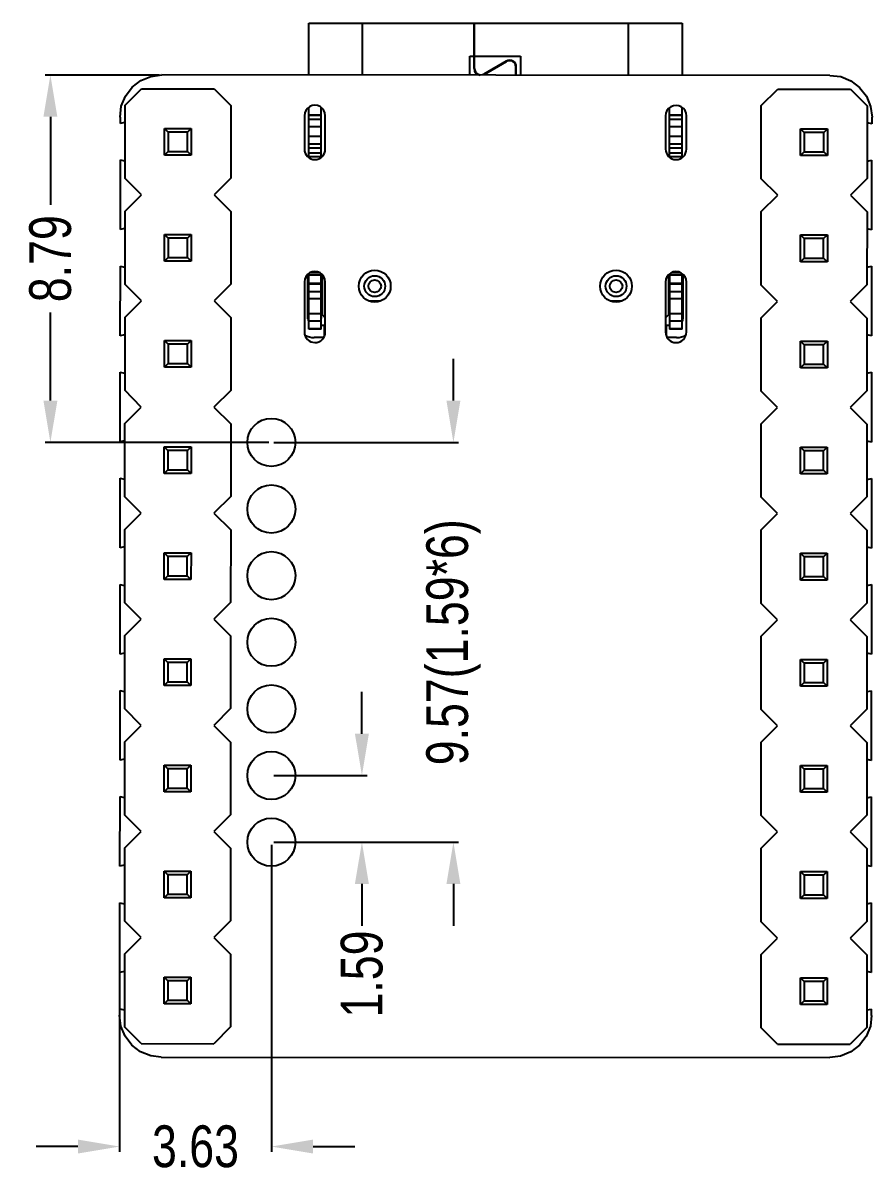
# Model space of a CAD drawing. Header units: inches. Extents: x -50 to 45.5, y -47 to 21.5.
# Drawn here: x 25.15 to 45.49, y -27.9 to -0.35 of the extents above; entities that cross this region are included whole.
import ezdxf

# ---------------------------------------------------------------- set-up
doc = ezdxf.new("R2010")
doc.units = ezdxf.units.IN
doc.header["$LTSCALE"] = 1.21
doc.header["$MEASUREMENT"] = 0
doc.header["$PDMODE"] = 3
doc.header["$PDSIZE"] = 0.3125
doc.layers.get('0').update_dxf_attribs({"linetype": 'CONTINUOUS'})
doc.layers.get('Defpoints').update_dxf_attribs({"linetype": 'CONTINUOUS'})
doc.layers.add('DIM', color=3, linetype='CONTINUOUS')
doc.styles.get("Standard").update_dxf_attribs({"font": 'txt', "width": 0.8})
doc.dimstyles.get("Standard").update_dxf_attribs({"dimtxt": 0.15625, "dimasz": 0.1875, "dimexe": 0.125, "dimexo": 0.0625, "dimgap": 0.09, "dimtad": 0, "dimtih": 1, "dimtoh": 1, "dimzin": 4, "dimdsep": 46, "dimtxsty": 'STANDARD', "dimblk": '_FILLED', "dimblk1": '_FILLED', "dimblk2": '_FILLED', "dimcen": 0.09, "dimazin": 1, "dimtp": 0.01, "dimtm": 0.01, "dimtfac": 1, "dimtofl": 0, "dimtmove": 0, "dimatfit": 3, "dimldrblk": '_FILLED', "dimfxl": 1, "dimtolj": 1, "dimtzin": 4, "dimarcsym": 0})

# ---------------------------------------------------------------- blocks, each defined once
blk = doc.blocks.new('_FILLED')
at = {"color": 0, "linetype": 'ByBlock'}
blk.add_solid([(0, 0), (-1, 0.167), (-1, -0.167)], dxfattribs=at)
blk = doc.blocks.new('*D93')
at = {"layer": 'Defpoints', "color": 0}
for p in [(31.102, -18.362), (33.271, -18.362), (31.102, -19.957)]:
    blk.add_point(p, dxfattribs=at)
at = {"layer": 'DIM', "color": 0, "lineweight": -2}
for p, q in [((33.271, -17.362), (33.271, -16.362)), ((31.165, -18.362), (33.396, -18.362)), ((31.165, -19.957), (33.396, -19.957)), ((33.271, -20.957), (33.271, -21.957))]:
    blk.add_line(p, q, dxfattribs=at)
for p, rotation in [((33.271, -18.362), 270), ((33.271, -19.957), 90)]:
    blk.add_blockref('_FILLED', p, dxfattribs=dict(at, rotation=rotation))
at = {"layer": 'DIM', "color": 0, "insert": (33.271, -23.113), "char_height": 1, "attachment_point": 5, "rotation": 90}
blk.add_mtext('\\A1;1.59', dxfattribs=at)
blk = doc.blocks.new('*D94')
at = {"layer": 'Defpoints', "color": 0}
for p in [(31.102, -10.389), (31.102, -19.957), (35.463, -19.957)]:
    blk.add_point(p, dxfattribs=at)
at = {"layer": 'DIM', "color": 0, "lineweight": -2}
for p, q in [((35.463, -9.389), (35.463, -8.389)), ((31.165, -10.389), (35.588, -10.389)), ((31.165, -19.957), (35.588, -19.957)), ((35.463, -20.957), (35.463, -21.957))]:
    blk.add_line(p, q, dxfattribs=at)
for p, rotation in [((35.463, -10.389), 270), ((35.463, -19.957), 90)]:
    blk.add_blockref('_FILLED', p, dxfattribs=dict(at, rotation=rotation))
at = {"layer": 'DIM', "color": 0, "insert": (35.463, -15.173), "char_height": 1, "attachment_point": 5, "rotation": 90}
blk.add_mtext('\\A1;9.57(1.59*6)', dxfattribs=at)
blk = doc.blocks.new('*D95')
at = {"layer": 'Defpoints', "color": 0}
for p in [(31.102, -19.957), (27.468, -22.243), (27.468, -27.244)]:
    blk.add_point(p, dxfattribs=at)
at = {"layer": 'DIM', "color": 0, "lineweight": -2}
for p, q in [((31.102, -20.019), (31.102, -27.369)), ((27.468, -22.305), (27.468, -27.369)), ((26.468, -27.244), (25.468, -27.244)), ((32.102, -27.244), (33.102, -27.244))]:
    blk.add_line(p, q, dxfattribs=at)
blk.add_blockref('_FILLED', (27.468, -27.244), dxfattribs=at)
at = {"layer": 'DIM', "color": 0, "lineweight": -2, "rotation": 180}
blk.add_blockref('_FILLED', (31.102, -27.244), dxfattribs=at)
at = {"layer": 'DIM', "color": 0, "insert": (29.285, -27.244), "char_height": 1, "attachment_point": 5}
blk.add_mtext('\\A1;3.63', dxfattribs=at)
blk = doc.blocks.new('*D96')
at = {"layer": 'Defpoints', "color": 0}
for p in [(25.81, -1.594), (28.48, -1.594), (31.102, -10.389)]:
    blk.add_point(p, dxfattribs=at)
at = {"layer": 'DIM', "color": 0, "lineweight": -2}
for p, q in [((28.418, -1.594), (25.685, -1.594)), ((25.81, -2.594), (25.81, -4.701)), ((25.81, -9.389), (25.81, -7.281)), ((31.04, -10.389), (25.685, -10.389))]:
    blk.add_line(p, q, dxfattribs=at)
for p, rotation in [((25.81, -1.594), 90), ((25.81, -10.389), 270)]:
    blk.add_blockref('_FILLED', p, dxfattribs=dict(at, rotation=rotation))
at = {"layer": 'DIM', "color": 0, "insert": (25.81, -5.991), "char_height": 1, "attachment_point": 5, "rotation": 90}
blk.add_mtext('\\A1;8.79', dxfattribs=at)

msp = doc.modelspace()

# ---------------------------------------------------------------- linework, layer by layer
at = {"color": 7, "linetype": 'Continuous'}
for p, q in [((31.999, -1.595), (31.999, -0.349)), ((31.999, -0.349), (40.939, -0.349)), ((33.279, -0.349), (33.279, -1.596)), ((35.959, -1.44), (35.959, -0.349)), ((35.959, -0.449), (35.969, -0.449)), ((35.969, -1.44), (35.969, -0.349)), ((39.659, -1.601), (39.659, -0.349)), ((40.939, -0.349), (40.939, -1.602)), ((35.959, -0.679), (35.969, -0.679)), ((35.969, -0.764), (35.959, -0.764)), ((35.859, -1.598), (35.859, -1.141)), ((35.859, -1.141), (35.959, -1.141)), ((35.969, -1.141), (37.069, -1.141)), ((36.729, -1.262), (36.194, -1.57)), ((36.199, -1.579), (36.734, -1.271)), ((37.069, -1.141), (37.069, -1.599)), ((27.976, -1.728), (28.219, -1.627)), ((28.219, -1.627), (28.48, -1.593)), ((44.48, -1.605), (28.48, -1.593)), ((36.959, -1.599), (36.959, -1.401)), ((36.969, -1.599), (36.969, -1.401)), ((44.48, -1.605), (44.741, -1.631)), ((44.741, -1.631), (44.985, -1.732)), ((27.59, -2.321), (27.99, -1.921)), ((27.607, -2.097), (27.767, -1.888)), ((27.767, -1.888), (27.976, -1.728)), ((27.99, -1.921), (29.73, -1.922)), ((29.73, -1.922), (30.13, -2.322)), ((44.985, -1.732), (45.193, -1.892)), ((45.193, -1.892), (45.354, -2.101)), ((27.506, -2.34), (27.607, -2.097)), ((42.83, -2.333), (43.23, -1.933)), ((43.23, -1.933), (44.97, -1.933)), ((44.97, -1.933), (45.37, -2.333)), ((45.354, -2.101), (45.454, -2.344)), ((27.48, -2.601), (27.506, -2.34)), ((27.59, -2.321), (27.59, -4.061)), ((30.13, -2.322), (30.13, -4.062)), ((31.999, -3.567), (31.999, -2.369)), ((32.299, -3.56), (32.299, -2.375)), ((40.639, -3.561), (40.639, -2.379)), ((40.939, -3.57), (40.939, -2.369)), ((42.83, -2.333), (42.83, -4.073)), ((45.37, -2.333), (45.37, -4.073)), ((45.454, -2.344), (45.489, -2.605)), ((27.48, -2.601), (27.48, -2.754)), ((27.59, -2.732), (27.48, -2.754)), ((31.895, -2.568), (31.895, -3.368)), ((31.999, -2.549), (32.299, -2.549)), ((32.299, -2.562), (31.999, -2.562)), ((31.999, -2.651), (32.299, -2.651)), ((32.395, -3.368), (32.395, -2.568)), ((40.545, -2.57), (40.545, -3.37)), ((40.639, -2.549), (40.939, -2.549)), ((40.939, -2.562), (40.639, -2.562)), ((40.639, -2.651), (40.939, -2.651)), ((41.045, -3.37), (41.045, -2.57)), ((45.489, -2.76), (45.37, -2.736)), ((45.489, -2.76), (45.489, -2.605)), ((28.54, -3.511), (28.54, -2.871)), ((28.54, -2.871), (28.628, -2.96)), ((28.54, -2.871), (29.18, -2.871)), ((28.628, -2.96), (28.628, -3.423)), ((29.092, -2.96), (28.628, -2.96)), ((29.18, -2.871), (29.092, -2.96)), ((29.092, -3.423), (29.092, -2.96)), ((29.18, -2.871), (29.18, -3.511)), ((32.299, -2.838), (31.999, -2.838)), ((40.939, -2.838), (40.639, -2.838)), ((43.78, -3.523), (43.78, -2.883)), ((43.78, -2.883), (44.42, -2.883)), ((43.78, -2.883), (43.868, -2.971)), ((43.868, -2.971), (43.868, -3.435)), ((44.332, -2.971), (43.868, -2.971)), ((44.42, -2.883), (44.332, -2.971)), ((44.332, -3.435), (44.332, -2.971)), ((44.42, -2.883), (44.42, -3.523)), ((31.999, -3.061), (32.299, -3.061)), ((32.299, -3.248), (31.999, -3.248)), ((40.639, -3.061), (40.939, -3.061)), ((40.939, -3.248), (40.639, -3.248)), ((28.628, -3.423), (28.54, -3.511)), ((29.18, -3.511), (28.54, -3.511)), ((28.628, -3.423), (29.092, -3.423)), ((29.092, -3.423), (29.18, -3.511)), ((31.999, -3.337), (32.299, -3.337)), ((32.299, -3.349), (31.999, -3.349)), ((31.999, -3.459), (32.299, -3.459)), ((32.299, -3.549), (31.999, -3.549)), ((40.639, -3.337), (40.939, -3.337)), ((40.939, -3.349), (40.639, -3.349)), ((40.639, -3.459), (40.939, -3.459)), ((40.939, -3.549), (40.639, -3.549)), ((43.868, -3.435), (43.78, -3.523)), ((44.42, -3.523), (43.78, -3.523)), ((43.868, -3.435), (44.332, -3.435)), ((44.332, -3.435), (44.42, -3.523)), ((27.479, -3.628), (27.478, -5.294)), ((27.479, -3.628), (27.59, -3.65)), ((45.37, -3.654), (45.488, -3.631)), ((45.487, -5.3), (45.488, -3.631)), ((27.99, -4.461), (27.59, -4.061)), ((30.13, -4.062), (29.73, -4.462)), ((43.23, -4.473), (42.83, -4.073)), ((45.37, -4.073), (44.97, -4.473)), ((27.59, -4.861), (27.99, -4.461)), ((29.73, -4.462), (30.13, -4.862)), ((42.83, -4.873), (43.23, -4.473)), ((44.97, -4.473), (45.37, -4.873)), ((27.59, -4.861), (27.589, -6.601)), ((30.13, -4.862), (30.129, -6.602)), ((42.83, -4.873), (42.829, -6.613)), ((45.37, -4.873), (45.369, -6.613)), ((27.589, -5.272), (27.478, -5.294)), ((28.539, -6.051), (28.539, -5.411)), ((28.539, -5.411), (28.628, -5.5)), ((28.539, -5.411), (29.179, -5.411)), ((28.628, -5.5), (28.627, -5.963)), ((29.091, -5.5), (28.628, -5.5)), ((29.179, -5.411), (29.091, -5.5)), ((29.091, -5.963), (29.091, -5.5)), ((29.179, -5.411), (29.179, -6.051)), ((43.779, -6.063), (43.779, -5.423)), ((43.779, -5.423), (44.419, -5.423)), ((43.779, -5.423), (43.868, -5.511)), ((44.419, -5.423), (44.331, -5.511)), ((44.419, -5.423), (44.419, -6.063)), ((45.487, -5.3), (45.369, -5.276)), ((43.868, -5.511), (43.867, -5.975)), ((44.331, -5.511), (43.868, -5.511)), ((44.331, -5.975), (44.331, -5.511)), ((28.627, -5.963), (28.539, -6.051)), ((29.179, -6.051), (28.539, -6.051)), ((28.627, -5.963), (29.091, -5.963)), ((29.091, -5.963), (29.179, -6.051)), ((43.867, -5.975), (43.779, -6.063)), ((43.867, -5.975), (44.331, -5.975)), ((44.331, -5.975), (44.419, -6.063)), ((27.478, -6.168), (27.477, -7.835)), ((27.478, -6.168), (27.589, -6.19)), ((32.264, -6.329), (32.023, -6.329)), ((40.908, -6.329), (40.679, -6.329)), ((44.419, -6.063), (43.779, -6.063)), ((45.369, -6.194), (45.486, -6.171)), ((45.485, -7.84), (45.486, -6.171)), ((27.989, -7.001), (27.589, -6.601)), ((30.129, -6.602), (29.729, -7.002)), ((31.894, -6.548), (31.894, -7.748)), ((31.974, -6.369), (31.979, -6.379)), ((31.979, -7.429), (31.979, -6.379)), ((31.979, -6.509), (31.999, -6.509)), ((31.999, -7.679), (31.999, -6.348)), ((31.999, -6.379), (32.299, -6.379)), ((31.999, -6.579), (32.299, -6.579)), ((32.299, -6.6), (31.999, -6.6)), ((32.299, -7.679), (32.299, -6.356)), ((32.303, -6.359), (32.299, -6.359)), ((32.319, -6.373), (32.319, -7.329)), ((32.394, -7.748), (32.394, -6.548)), ((40.544, -6.55), (40.544, -7.75)), ((40.619, -7.329), (40.619, -6.375)), ((40.639, -6.358), (40.639, -7.679)), ((40.639, -6.379), (40.939, -6.379)), ((40.639, -6.579), (40.939, -6.579)), ((40.939, -6.6), (40.639, -6.6)), ((40.939, -7.679), (40.939, -6.35)), ((40.939, -6.509), (40.959, -6.509)), ((40.959, -6.379), (40.964, -6.37)), ((40.959, -6.379), (40.959, -7.429)), ((41.044, -7.75), (41.044, -6.55)), ((31.999, -6.659), (31.979, -6.659)), ((31.999, -6.774), (32.299, -6.774)), ((40.639, -6.774), (40.939, -6.774)), ((40.959, -6.659), (40.939, -6.659)), ((43.229, -7.013), (42.829, -6.613)), ((45.369, -6.613), (44.969, -7.013)), ((27.589, -7.401), (27.989, -7.001)), ((29.729, -7.002), (30.129, -7.402)), ((32.299, -6.953), (31.999, -6.953)), ((33.439, -6.999), (33.718, -6.999)), ((39.217, -6.999), (39.501, -6.999)), ((40.939, -6.953), (40.639, -6.953)), ((42.829, -7.413), (43.229, -7.013)), ((44.969, -7.013), (45.369, -7.413)), ((27.589, -7.401), (27.589, -9.141)), ((30.129, -7.402), (30.129, -9.142)), ((31.999, -7.306), (32.299, -7.306)), ((32.394, -7.404), (32.319, -7.329)), ((40.619, -7.329), (40.544, -7.405)), ((40.639, -7.306), (40.939, -7.306)), ((42.829, -7.413), (42.829, -9.153)), ((45.369, -7.413), (45.369, -9.153)), ((32.299, -7.485), (31.999, -7.485)), ((31.999, -7.658), (32.299, -7.658)), ((32.299, -7.679), (31.999, -7.679)), ((32.299, -7.579), (32.394, -7.579)), ((32.379, -7.83), (32.379, -7.579)), ((40.544, -7.579), (40.639, -7.579)), ((40.559, -7.579), (40.559, -7.836)), ((40.939, -7.485), (40.639, -7.485)), ((40.639, -7.658), (40.939, -7.658)), ((40.939, -7.679), (40.639, -7.679)), ((27.589, -7.812), (27.477, -7.835)), ((28.539, -8.591), (28.539, -7.951)), ((28.539, -7.951), (28.627, -8.04)), ((28.539, -7.951), (29.179, -7.951)), ((29.179, -7.951), (29.091, -8.04)), ((29.179, -7.951), (29.179, -8.591)), ((32.352, -7.879), (32.129, -7.879)), ((40.809, -7.879), (40.584, -7.879)), ((43.779, -7.963), (44.419, -7.963)), ((43.779, -8.603), (43.779, -7.963)), ((43.779, -7.963), (43.867, -8.051)), ((44.419, -7.963), (44.331, -8.051)), ((44.419, -7.963), (44.419, -8.603)), ((45.485, -7.84), (45.369, -7.816)), ((28.627, -8.04), (28.627, -8.503)), ((29.091, -8.04), (28.627, -8.04)), ((29.091, -8.503), (29.091, -8.04)), ((44.331, -8.051), (43.867, -8.051)), ((43.867, -8.051), (43.867, -8.515)), ((44.331, -8.515), (44.331, -8.051)), ((28.627, -8.503), (28.539, -8.591)), ((28.627, -8.503), (29.091, -8.503)), ((29.091, -8.503), (29.179, -8.591)), ((43.867, -8.515), (43.779, -8.603)), ((43.867, -8.515), (44.331, -8.515)), ((44.331, -8.515), (44.419, -8.603)), ((27.476, -8.708), (27.475, -10.375)), ((27.476, -8.708), (27.589, -8.73)), ((29.179, -8.591), (28.539, -8.591)), ((44.419, -8.603), (43.779, -8.603)), ((45.369, -8.734), (45.485, -8.711)), ((45.484, -10.379), (45.485, -8.711)), ((27.988, -9.541), (27.589, -9.141)), ((30.129, -9.142), (29.728, -9.542)), ((43.228, -9.553), (42.829, -9.153)), ((45.369, -9.153), (44.968, -9.553)), ((27.588, -9.941), (27.988, -9.541)), ((29.728, -9.542), (30.128, -9.942)), ((42.828, -9.953), (43.228, -9.553)), ((44.968, -9.553), (45.368, -9.953)), ((27.588, -9.941), (27.588, -11.681)), ((30.128, -9.942), (30.128, -11.682)), ((42.828, -9.953), (42.828, -11.693)), ((45.368, -9.953), (45.368, -11.693)), ((27.588, -10.352), (27.475, -10.375)), ((45.484, -10.379), (45.368, -10.356)), ((28.538, -11.131), (28.538, -10.491)), ((28.538, -10.491), (28.626, -10.58)), ((28.538, -10.491), (29.178, -10.491)), ((28.626, -10.58), (28.626, -11.043)), ((29.09, -10.58), (28.626, -10.58)), ((29.178, -10.491), (29.09, -10.58)), ((29.09, -11.043), (29.09, -10.58)), ((29.178, -10.491), (29.178, -11.131)), ((43.778, -10.503), (44.418, -10.503)), ((43.778, -10.503), (43.866, -10.591)), ((43.778, -11.143), (43.778, -10.503)), ((44.33, -10.591), (43.866, -10.591)), ((43.866, -10.591), (43.866, -11.055)), ((44.418, -10.503), (44.33, -10.591)), ((44.33, -11.055), (44.33, -10.591)), ((44.418, -10.503), (44.418, -11.143)), ((27.475, -11.247), (27.474, -12.915)), ((27.475, -11.247), (27.588, -11.27)), ((28.626, -11.043), (28.538, -11.131)), ((29.178, -11.131), (28.538, -11.131)), ((28.626, -11.043), (29.09, -11.043)), ((29.09, -11.043), (29.178, -11.131)), ((43.866, -11.055), (43.778, -11.143)), ((44.418, -11.143), (43.778, -11.143)), ((43.866, -11.055), (44.33, -11.055)), ((44.33, -11.055), (44.418, -11.143)), ((45.368, -11.274), (45.483, -11.251)), ((45.482, -12.919), (45.483, -11.251)), ((27.988, -12.081), (27.588, -11.681)), ((30.128, -11.682), (29.728, -12.082)), ((43.228, -12.093), (42.828, -11.693)), ((45.368, -11.693), (44.968, -12.093)), ((27.588, -12.481), (27.988, -12.081)), ((29.728, -12.082), (30.128, -12.482)), ((42.828, -12.493), (43.228, -12.093)), ((44.968, -12.093), (45.368, -12.493)), ((27.588, -12.481), (27.587, -14.221)), ((30.128, -12.482), (30.127, -14.222)), ((42.828, -12.493), (42.827, -14.233)), ((45.368, -12.493), (45.367, -14.233)), ((27.588, -12.892), (27.474, -12.915)), ((45.482, -12.919), (45.368, -12.896)), ((28.537, -13.671), (28.538, -13.031)), ((28.538, -13.031), (28.626, -13.12)), ((28.538, -13.031), (29.178, -13.031)), ((28.626, -13.12), (28.626, -13.583)), ((29.089, -13.12), (28.626, -13.12)), ((29.178, -13.031), (29.089, -13.12)), ((29.089, -13.583), (29.089, -13.12)), ((29.178, -13.031), (29.177, -13.671)), ((43.777, -13.683), (43.778, -13.043)), ((43.778, -13.043), (44.418, -13.043)), ((43.778, -13.043), (43.866, -13.131)), ((44.329, -13.131), (43.866, -13.131)), ((43.866, -13.131), (43.866, -13.595)), ((44.418, -13.043), (44.329, -13.131)), ((44.329, -13.595), (44.329, -13.131)), ((44.418, -13.043), (44.417, -13.683)), ((28.626, -13.583), (28.537, -13.671)), ((29.177, -13.671), (28.537, -13.671)), ((28.626, -13.583), (29.089, -13.583)), ((29.089, -13.583), (29.177, -13.671)), ((43.866, -13.595), (43.777, -13.683)), ((44.417, -13.683), (43.777, -13.683)), ((43.866, -13.595), (44.329, -13.595)), ((44.329, -13.595), (44.417, -13.683)), ((27.473, -13.787), (27.472, -15.455)), ((27.473, -13.787), (27.587, -13.81)), ((45.367, -13.814), (45.482, -13.791)), ((45.481, -15.459), (45.482, -13.791)), ((27.987, -14.621), (27.587, -14.221)), ((30.127, -14.222), (29.727, -14.622)), ((43.227, -14.633), (42.827, -14.233)), ((45.367, -14.233), (44.967, -14.633)), ((27.587, -15.021), (27.987, -14.621)), ((29.727, -14.622), (30.127, -15.022)), ((42.827, -15.033), (43.227, -14.633)), ((44.967, -14.633), (45.367, -15.033)), ((27.587, -15.021), (27.587, -16.761)), ((30.127, -15.022), (30.127, -16.762)), ((42.827, -15.033), (42.827, -16.773)), ((45.367, -15.033), (45.367, -16.773)), ((27.587, -15.432), (27.472, -15.455)), ((28.537, -16.211), (28.537, -15.571)), ((28.537, -15.571), (28.625, -15.66)), ((28.537, -15.571), (29.177, -15.571)), ((28.625, -15.66), (28.625, -16.123)), ((29.089, -15.66), (28.625, -15.66)), ((29.177, -15.571), (29.089, -15.66)), ((29.089, -16.123), (29.089, -15.66)), ((29.177, -15.571), (29.177, -16.211)), ((43.777, -15.583), (44.417, -15.583)), ((43.777, -15.583), (43.865, -15.671)), ((43.777, -16.223), (43.777, -15.583)), ((44.329, -15.671), (43.865, -15.671)), ((43.865, -15.671), (43.865, -16.135)), ((44.417, -15.583), (44.329, -15.671)), ((44.329, -16.135), (44.329, -15.671)), ((44.417, -15.583), (44.417, -16.223)), ((45.481, -15.459), (45.367, -15.436)), ((28.625, -16.123), (28.537, -16.211)), ((29.177, -16.211), (28.537, -16.211)), ((28.625, -16.123), (29.089, -16.123)), ((29.089, -16.123), (29.177, -16.211)), ((43.865, -16.135), (43.777, -16.223)), ((44.417, -16.223), (43.777, -16.223)), ((43.865, -16.135), (44.329, -16.135)), ((44.329, -16.135), (44.417, -16.223)), ((27.471, -16.327), (27.47, -17.995)), ((27.471, -16.327), (27.587, -16.35)), ((45.367, -16.354), (45.48, -16.332)), ((45.479, -17.999), (45.48, -16.332)), ((27.987, -17.161), (27.587, -16.761)), ((30.127, -16.762), (29.727, -17.162)), ((43.227, -17.173), (42.827, -16.773)), ((45.367, -16.773), (44.967, -17.173)), ((27.587, -17.561), (27.987, -17.161)), ((29.727, -17.162), (30.127, -17.562)), ((42.827, -17.573), (43.227, -17.173)), ((44.967, -17.173), (45.367, -17.573)), ((27.587, -17.561), (27.586, -19.301)), ((30.127, -17.562), (30.126, -19.302)), ((42.827, -17.573), (42.826, -19.313)), ((45.367, -17.573), (45.366, -19.313)), ((27.586, -17.972), (27.47, -17.995)), ((28.536, -18.111), (28.625, -18.2)), ((28.536, -18.751), (28.536, -18.111)), ((28.536, -18.111), (29.176, -18.111)), ((29.176, -18.111), (29.088, -18.2)), ((29.176, -18.111), (29.176, -18.751)), ((43.776, -18.123), (44.416, -18.123)), ((43.776, -18.123), (43.865, -18.211)), ((43.776, -18.763), (43.776, -18.123)), ((44.416, -18.123), (44.328, -18.211)), ((44.416, -18.123), (44.416, -18.763)), ((45.479, -17.999), (45.366, -17.976)), ((28.625, -18.2), (28.624, -18.663)), ((29.088, -18.2), (28.625, -18.2)), ((29.088, -18.663), (29.088, -18.2)), ((43.865, -18.211), (43.864, -18.675)), ((44.328, -18.211), (43.865, -18.211)), ((44.328, -18.675), (44.328, -18.211)), ((28.624, -18.663), (28.536, -18.751)), ((28.624, -18.663), (29.088, -18.663)), ((29.088, -18.663), (29.176, -18.751)), ((43.864, -18.675), (43.776, -18.763)), ((43.864, -18.675), (44.328, -18.675)), ((44.328, -18.675), (44.416, -18.763)), ((27.47, -18.867), (27.469, -20.536)), ((27.47, -18.867), (27.586, -18.89)), ((29.176, -18.751), (28.536, -18.751)), ((44.416, -18.763), (43.776, -18.763)), ((45.366, -18.894), (45.478, -18.872)), ((45.477, -20.539), (45.478, -18.872)), ((27.986, -19.701), (27.586, -19.301)), ((30.126, -19.302), (29.726, -19.702)), ((43.226, -19.713), (42.826, -19.313)), ((45.366, -19.313), (44.966, -19.713)), ((27.586, -20.101), (27.986, -19.701)), ((29.726, -19.702), (30.126, -20.102)), ((42.826, -20.113), (43.226, -19.713)), ((44.966, -19.713), (45.366, -20.113)), ((27.586, -20.101), (27.586, -21.841)), ((30.126, -20.102), (30.126, -21.842)), ((42.826, -20.113), (42.826, -21.853)), ((45.366, -20.113), (45.366, -21.853)), ((27.586, -20.512), (27.469, -20.536)), ((28.536, -20.651), (28.624, -20.74)), ((28.536, -21.291), (28.536, -20.651)), ((28.536, -20.651), (29.176, -20.651)), ((29.176, -20.651), (29.088, -20.74)), ((29.176, -20.651), (29.176, -21.291)), ((43.776, -20.663), (44.416, -20.663)), ((43.776, -20.663), (43.864, -20.751)), ((43.776, -21.303), (43.776, -20.663)), ((44.416, -20.663), (44.328, -20.751)), ((44.416, -20.663), (44.416, -21.303)), ((45.477, -20.539), (45.366, -20.516)), ((28.624, -20.74), (28.624, -21.203)), ((29.088, -20.74), (28.624, -20.74)), ((29.088, -21.203), (29.088, -20.74)), ((44.328, -20.751), (43.864, -20.751)), ((43.864, -20.751), (43.864, -21.215)), ((44.328, -21.215), (44.328, -20.751)), ((28.624, -21.203), (28.536, -21.291)), ((28.624, -21.203), (29.088, -21.203)), ((29.088, -21.203), (29.176, -21.291)), ((27.468, -21.407), (27.467, -23.076)), ((27.468, -21.407), (27.586, -21.43)), ((29.176, -21.291), (28.536, -21.291)), ((43.864, -21.215), (43.776, -21.303)), ((44.416, -21.303), (43.776, -21.303)), ((43.864, -21.215), (44.328, -21.215)), ((44.328, -21.215), (44.416, -21.303)), ((45.366, -21.434), (45.477, -21.412)), ((45.476, -23.078), (45.477, -21.412)), ((27.985, -22.241), (27.586, -21.841)), ((30.126, -21.842), (29.725, -22.242)), ((43.225, -22.253), (42.826, -21.853)), ((45.366, -21.853), (44.965, -22.253)), ((27.585, -22.641), (27.985, -22.241)), ((29.725, -22.242), (30.125, -22.642)), ((42.825, -22.653), (43.225, -22.253)), ((44.965, -22.253), (45.365, -22.653)), ((27.585, -22.641), (27.585, -24.381)), ((30.125, -22.642), (30.125, -24.382)), ((42.825, -22.653), (42.825, -24.393)), ((45.365, -22.653), (45.365, -24.393)), ((27.585, -23.052), (27.467, -23.076)), ((45.476, -23.078), (45.365, -23.056)), ((28.535, -23.191), (28.623, -23.28)), ((28.535, -23.191), (29.175, -23.191)), ((28.535, -23.831), (28.535, -23.191)), ((29.087, -23.28), (28.623, -23.28)), ((28.623, -23.28), (28.623, -23.743)), ((29.175, -23.191), (29.087, -23.28)), ((29.087, -23.743), (29.087, -23.28)), ((29.175, -23.191), (29.175, -23.831)), ((43.775, -23.203), (44.415, -23.203)), ((43.775, -23.203), (43.863, -23.291)), ((43.775, -23.843), (43.775, -23.203)), ((44.327, -23.291), (43.863, -23.291)), ((43.863, -23.291), (43.863, -23.755)), ((44.415, -23.203), (44.327, -23.291)), ((44.327, -23.755), (44.327, -23.291)), ((44.415, -23.203), (44.415, -23.843)), ((27.467, -23.946), (27.466, -24.101)), ((27.467, -23.946), (27.585, -23.97)), ((28.623, -23.743), (28.535, -23.831)), ((29.175, -23.831), (28.535, -23.831)), ((28.623, -23.743), (29.087, -23.743)), ((29.087, -23.743), (29.175, -23.831)), ((43.863, -23.755), (43.775, -23.843)), ((44.415, -23.843), (43.775, -23.843)), ((43.863, -23.755), (44.327, -23.755)), ((44.327, -23.755), (44.415, -23.843)), ((45.365, -23.974), (45.475, -23.952)), ((45.475, -24.11), (45.475, -23.952)), ((27.501, -24.362), (27.466, -24.101)), ((45.475, -24.11), (45.449, -24.366)), ((27.601, -24.605), (27.501, -24.362)), ((27.985, -24.781), (27.585, -24.381)), ((30.125, -24.382), (29.725, -24.782)), ((43.225, -24.793), (42.825, -24.393)), ((45.365, -24.393), (44.965, -24.793)), ((45.449, -24.366), (45.348, -24.61)), ((27.762, -24.814), (27.601, -24.605)), ((27.985, -24.781), (29.725, -24.782)), ((43.225, -24.793), (44.965, -24.793)), ((45.348, -24.61), (45.188, -24.818)), ((27.971, -24.975), (27.762, -24.814)), ((28.214, -25.076), (27.971, -24.975)), ((44.979, -24.979), (44.736, -25.079)), ((45.188, -24.818), (44.979, -24.979)), ((28.465, -25.101), (28.214, -25.076)), ((28.465, -25.101), (44.475, -25.114)), ((44.736, -25.079), (44.475, -25.114))]:
    msp.add_line(p, q, dxfattribs=at)
for centre, radius in [((33.579, -6.648), 0.381), ((39.359, -6.649), 0.381), ((33.579, -6.649), 0.25), ((33.579, -6.649), 0.15), ((39.359, -6.649), 0.25), ((39.359, -6.649), 0.15)]:
    msp.add_circle(centre, radius, dxfattribs=at)
for centre, radius, start, end in [((36.809, -1.401), 0.16, 0, 119.8989), ((36.809, -1.401), 0.15, 0, 119.8989), ((36.119, -1.44), 0.16, 180, 263.9039), ((36.119, -1.44), 0.15, 180, 299.8989), ((32.145, -2.568), 0.25, 359.9867, 179.9867), ((40.795, -2.57), 0.25, 359.9867, 179.9867), ((32.145, -3.368), 0.25, 179.9867, 359.9867), ((40.795, -3.37), 0.25, 179.9867, 359.9867), ((32.144, -6.548), 0.25, 359.9867, 179.9867), ((40.794, -6.55), 0.25, 359.9867, 179.9867), ((31.849, -7.171), 0.15, 0, 29.9041), ((41.089, -7.171), 0.15, 150.0959, 180), ((32.129, -7.429), 0.15, 180, 208.7147), ((40.809, -7.429), 0.15, 331.2851, 0), ((32.144, -7.748), 0.25, 179.9867, 359.9867), ((32.129, -7.429), 0.45, 240.1248, 270), ((40.794, -7.75), 0.25, 179.9867, 359.9867), ((40.809, -7.429), 0.45, 270, 299.8358)]:
    msp.add_arc(centre, radius, start, end, dxfattribs=at)
for points, knots in [([(32.299, -7.429), (32.3, -7.416), (32.3, -7.396), (32.302, -7.372), (32.304, -7.357), (32.306, -7.346), (32.31, -7.337), (32.314, -7.331), (32.318, -7.329), (32.319, -7.329)], [0, 0, 0, 0, 0.389683, 0.552441, 0.69036, 0.802044, 0.887687, 0.95037, 1, 1, 1, 1]), ([(40.619, -7.329), (40.621, -7.329), (40.625, -7.331), (40.629, -7.337), (40.632, -7.346), (40.634, -7.357), (40.636, -7.372), (40.638, -7.396), (40.639, -7.416), (40.639, -7.429)], [0, 0, 0, 0, 0.049631, 0.112315, 0.197955, 0.309634, 0.44755, 0.610311, 1, 1, 1, 1])]:
    msp.add_open_spline(points, degree=3, knots=knots, dxfattribs=at)
at = {"layer": 'DIM', "color": 2}
for centre in [(31.102, -10.389), (31.102, -11.983), (31.102, -13.578), (31.102, -15.173), (31.102, -16.767), (31.102, -18.362), (31.102, -19.957)]:
    msp.add_circle(centre, 0.575, dxfattribs=at)

# ---------------------------------------------------------------- dimensions: what is measured, and where the dimension line sits
at = {"layer": 'DIM'}
for base, p1, p2, override, picture, middle in [((25.8102, -1.5941), (31.1025, -10.3888), (28.4802, -1.5941), {"dimtxt": 1, "dimasz": 1, "dimtih": 0, "dimtoh": 0, "dimzin": 0, "dimcen": 0.198, "dimadec": 0, "dimazin": 0, "dimtp": 0, "dimtm": 0, "dimtdec": 4, "dimtzin": 0}, '*D96', (25.8102, -5.9915)), ((35.463, -19.957), (31.102, -10.389), (31.102, -19.957), {"dimtxt": 1, "dimasz": 1, "dimtih": 0, "dimtoh": 0, "dimzin": 0, "dimpost": '(1.59*6)', "dimcen": 0.198, "dimadec": 0, "dimazin": 0, "dimtp": 0, "dimtm": 0, "dimtdec": 4, "dimtzin": 0}, '*D94', (35.463, -15.173))]:
    dim = msp.add_linear_dim(base=base, p1=p1, p2=p2, angle=90, dimstyle='STANDARD', override=override, dxfattribs=at)
    dim.commit()
    dim.dimension.update_dxf_attribs({"geometry": picture, "text_midpoint": middle})
dim = msp.add_linear_dim(base=(33.2712, -18.3622), p1=(31.1025, -19.9568), p2=(31.1025, -18.3622), angle=90, dimstyle='STANDARD', override={"dimtxt": 1, "dimasz": 1, "dimtih": 0, "dimtoh": 0, "dimzin": 0, "dimcen": 0.198, "dimadec": 0, "dimazin": 0, "dimtp": 0, "dimtm": 0, "dimtdec": 4, "dimtzin": 0}, dxfattribs=at)
dim.commit()
dim.dimension.update_dxf_attribs({"geometry": '*D93', "text_midpoint": (33.2712, -23.1135), "dimtype": 160})
dim = msp.add_linear_dim(base=(27.468, -27.244), p1=(31.102, -19.957), p2=(27.468, -22.243), dimstyle='STANDARD', override={"dimtxt": 1, "dimasz": 1, "dimtih": 0, "dimtoh": 0, "dimzin": 0, "dimcen": 0.198, "dimadec": 0, "dimazin": 0, "dimtp": 0, "dimtm": 0, "dimtdec": 4, "dimtzin": 0}, dxfattribs=at)
dim.commit()
dim.dimension.update_dxf_attribs({"geometry": '*D95', "text_midpoint": (29.285, -27.244)})

doc.saveas('drawing.dxf')
